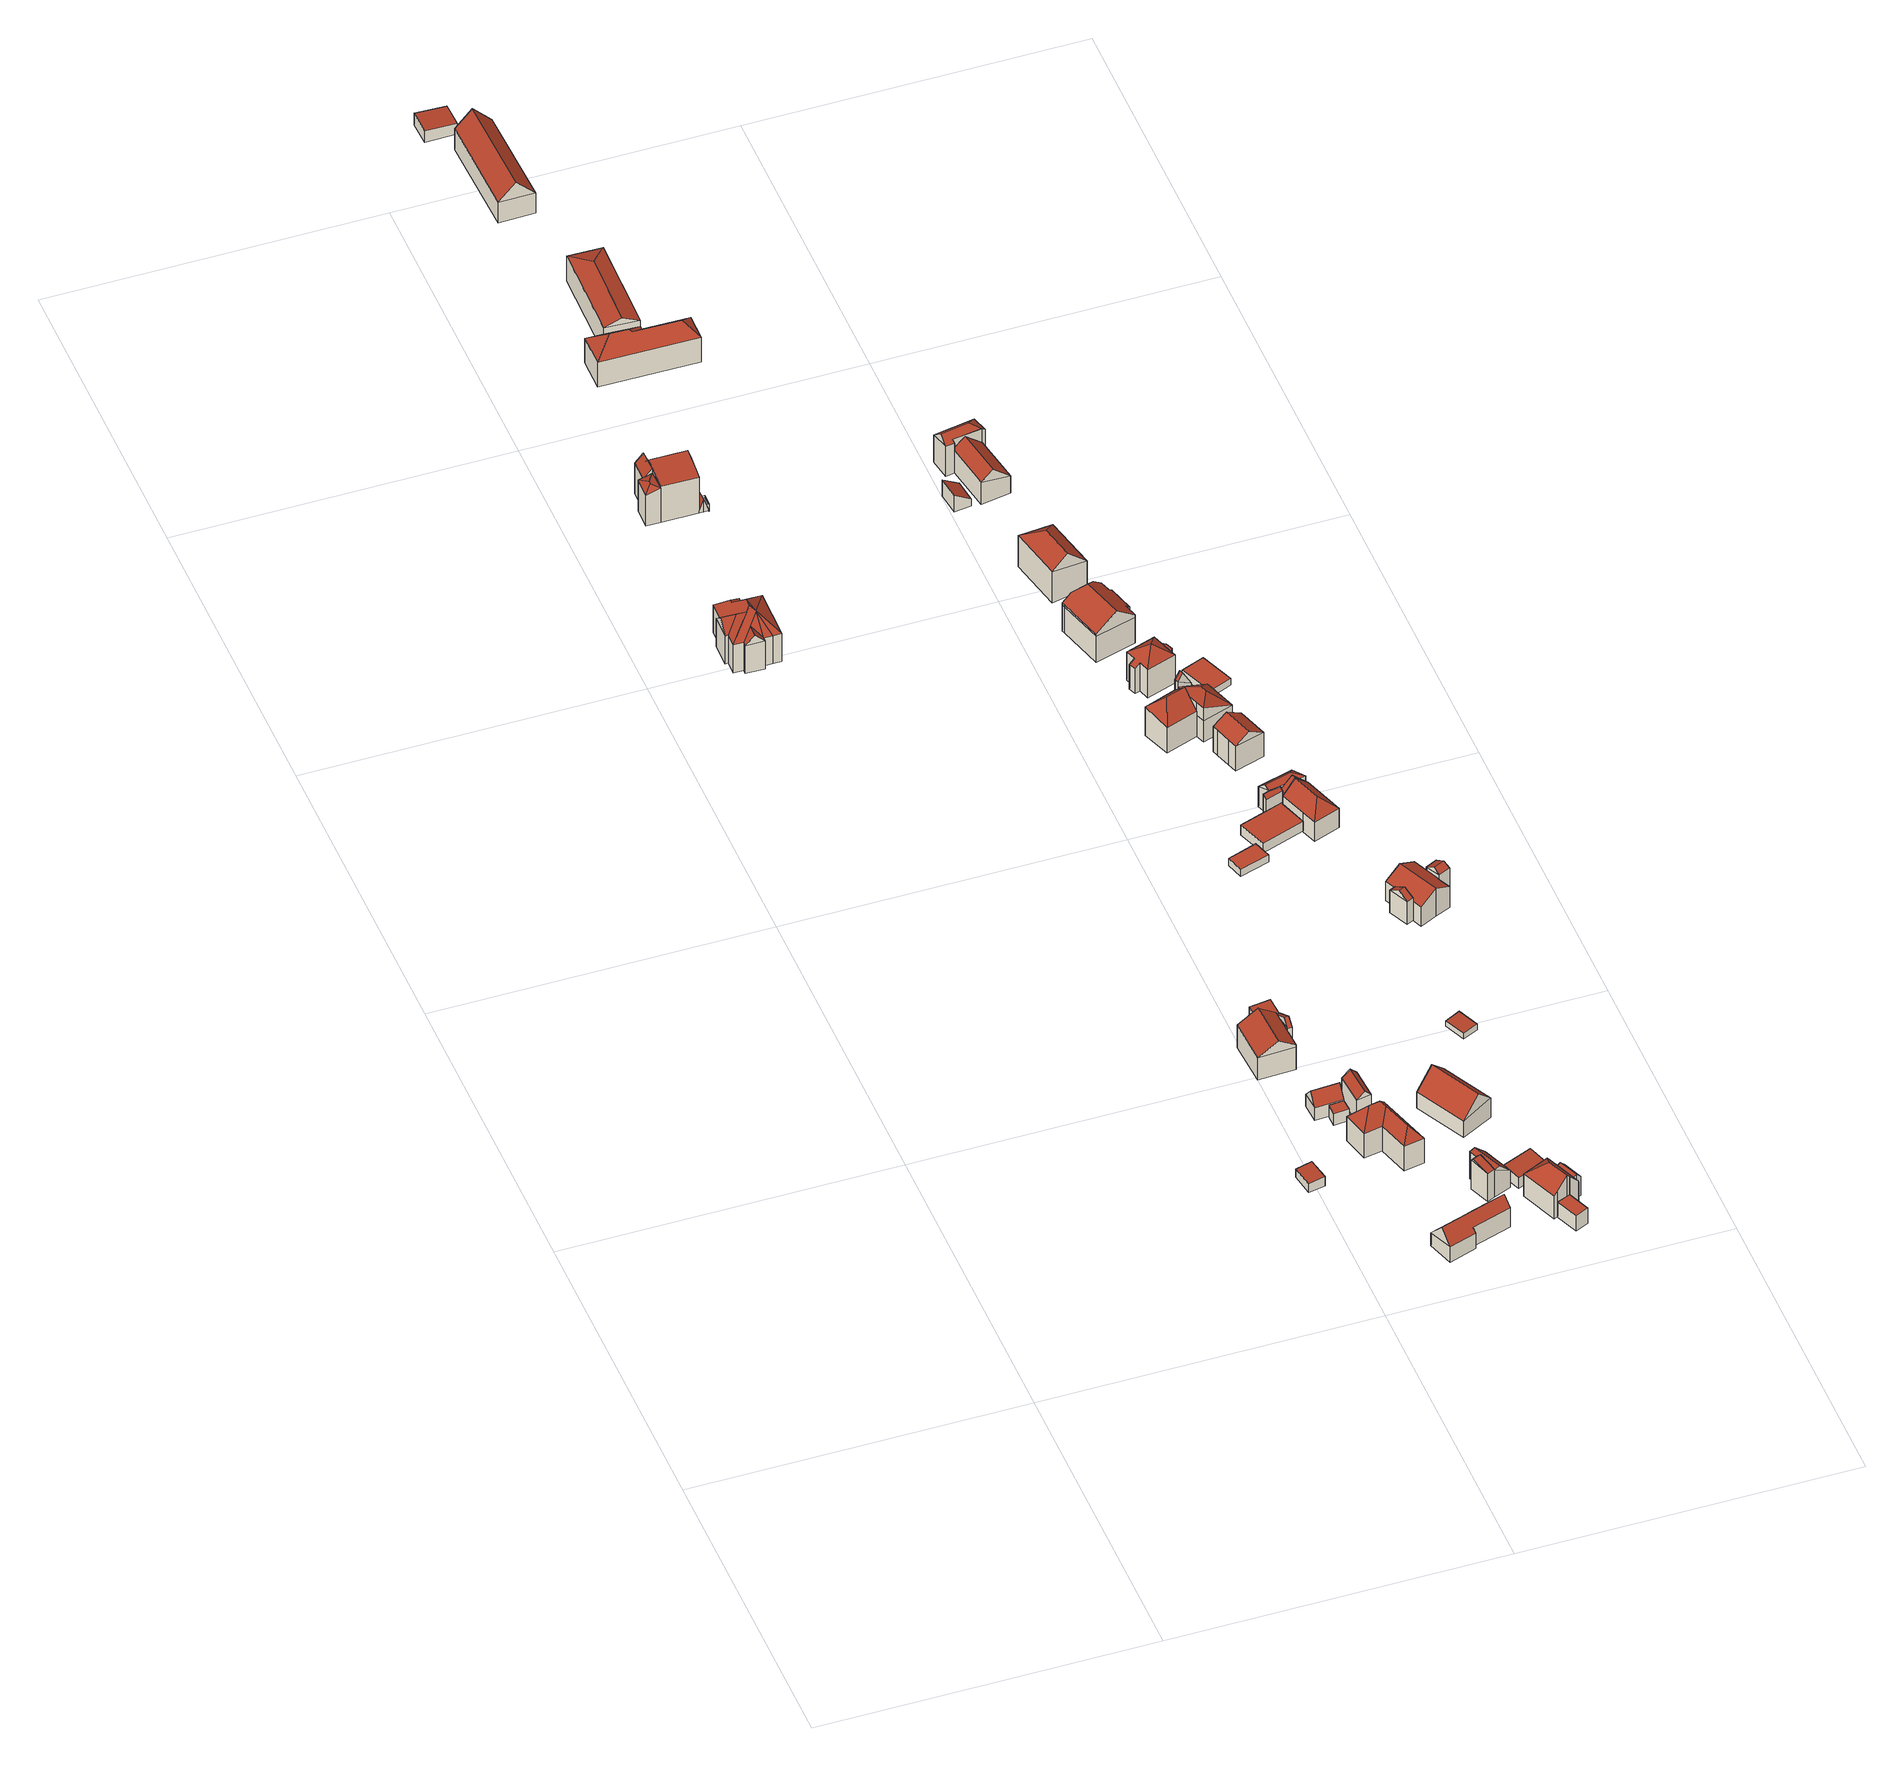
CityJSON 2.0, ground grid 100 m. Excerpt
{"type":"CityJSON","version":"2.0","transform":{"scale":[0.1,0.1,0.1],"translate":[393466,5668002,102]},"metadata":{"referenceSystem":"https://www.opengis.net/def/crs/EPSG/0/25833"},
"CityObjects":{
"building1":{"type":"Building","attributes":{"Dachtyp_tdc":"tdcFreeFormRoof","Gemeindeschluessel":14627140,"Dachneigung":43.82,"QualitaetDacherkennung":17,"Geometrietyp2DReferenz":"3000","function":"31001_9998","roofType":"5000","measuredHeight":16.66},"geometry":[{"type":"MultiSurface","lod":"2","boundaries":[[[0,1,2,3]],[[1,4,5,2]],[[4,6,7,5]],[[6,8,9,7]],[[8,10,11,9]],[[10,12,13,11]],[[12,14,15,13]],[[14,16,17,15]],[[16,18,19,17]],[[18,20,21,19]],[[20,22,23,21]],[[22,24,25,23]],[[24,26,27,25]],[[26,28,29,27]],[[28,30,31,29]],[[30,0,3,31]],[[32,33,30,28]],[[32,28,26]],[[34,35,36,33,32,26,24]],[[37,38,39,34,24,22]],[[37,22,20]],[[38,37,20,18]],[[39,38,18,16]],[[40,35,34,39,16,14]],[[41,42,40,14,12]],[[41,12,10]],[[42,41,10,8]],[[40,6,4]],[[40,8,6]],[[8,40,42]],[[0,4,1]],[[0,40,4]],[[36,40,0]],[[40,36,35]],[[33,36,0,30]],[[3,2,5,7,9,11,13,15,17,19,21,23,25,27,29,31]]],"semantics":{"surfaces":[{"type":"WallSurface"},{"type":"RoofSurface"},{"type":"GroundSurface"}],"values":[0,0,0,0,0,0,0,0,0,0,0,0,0,0,0,0,1,1,1,1,0,1,1,1,1,0,1,1,1,1,1,1,1,1,1,2]}}]},
"building2":{"type":"Building","attributes":{"Dachtyp_tdc":"tdcPolyFlatRoof","Gemeindeschluessel":14627140,"Dachneigung":3.81,"QualitaetDacherkennung":84,"Geometrietyp2DReferenz":"3000","function":"31001_9998","roofType":"2100","measuredHeight":3.35},"geometry":[{"type":"MultiSurface","lod":"2","boundaries":[[[43,44,45,46]],[[44,47,48,45]],[[47,49,50,48]],[[49,43,46,50]],[[49,47,44,43]],[[46,45,48,50]]],"semantics":{"surfaces":[{"type":"WallSurface"},{"type":"RoofSurface"},{"type":"GroundSurface"}],"values":[0,0,0,0,1,2]}}]},
"building3":{"type":"Building","attributes":{"Gemeindeschluessel":14627140,"Geometrietyp2DReferenz":"3000","function":"31001_9998","roofType":"9999"},"children":["building3-1","building3-2","building3-3","building3-4","building3-5"]},
"building3-1":{"type":"BuildingPart","attributes":{"Dachtyp_tdc":"tdcFreeFormRoof","Dachneigung":71.21,"QualitaetDacherkennung":34,"Geometrietyp2DReferenz":"3000","roofType":"5000","measuredHeight":4.27},"parents":["building3"],"geometry":[{"type":"MultiSurface","lod":"2","boundaries":[[[51,52,53,54]],[[52,55,56,53]],[[55,57,58,56]],[[57,59,60,58]],[[59,61,62,60]],[[61,63,64,62]],[[65,51,54,66]],[[61,59,57,55,52,51,67]],[[51,65,67]],[[65,63,61,67]],[[54,53,56,58,60,62,64,66]],[[66,64,63,65]]],"semantics":{"surfaces":[{"type":"WallSurface"},{"type":"RoofSurface"},{"type":"GroundSurface"},{"type":"ClosureSurface"}],"values":[0,0,0,0,0,0,0,1,1,1,2,3]}}]},
"building3-2":{"type":"BuildingPart","attributes":{"Dachtyp_tdc":"tdcPolyFlatRoof","Dachneigung":48.16,"QualitaetDacherkennung":71,"Geometrietyp2DReferenz":"3000","roofType":"2100","measuredHeight":13.98},"parents":["building3"],"geometry":[{"type":"MultiSurface","lod":"2","boundaries":[[[68,69,70,71,72]],[[73,68,72,74]],[[73,75,76,77,78,69,68]],[[72,71,79,80,74]],[[78,70,69]],[[80,79,77,76]],[[79,71,70,78,77]],[[75,81,80,76]],[[73,74,80,81,75]]],"semantics":{"surfaces":[{"type":"WallSurface"},{"type":"RoofSurface"},{"type":"GroundSurface"},{"type":"ClosureSurface"}],"values":[0,0,1,2,0,3,3,0,3]}}]},
"building3-3":{"type":"BuildingPart","attributes":{"Dachtyp_tdc":"tdcHipRoof","Dachneigung":48.05,"QualitaetDacherkennung":47,"Geometrietyp2DReferenz":"3000","roofType":"3200","measuredHeight":13.2},"parents":["building3"],"geometry":[{"type":"MultiSurface","lod":"2","boundaries":[[[81,75,82,83,84]],[[85,86,87]],[[83,85,87,84]],[[86,81,84,87]],[[88,89,74,80,90]],[[85,83,89,88]],[[83,82,73,74,89]],[[86,85,88,90]],[[75,73,82]],[[80,74,73,75,81]],[[80,81,86,90]]],"semantics":{"surfaces":[{"type":"RoofSurface"},{"type":"GroundSurface"},{"type":"WallSurface"},{"type":"ClosureSurface"}],"values":[0,0,0,0,1,2,2,2,2,3,3]}}]},
"building3-4":{"type":"BuildingPart","attributes":{"Dachtyp_tdc":"tdcGableRoof","Dachneigung":49.7,"QualitaetDacherkennung":27,"Geometrietyp2DReferenz":"3000","roofType":"3100","measuredHeight":14.96},"parents":["building3"],"geometry":[{"type":"MultiSurface","lod":"2","boundaries":[[[91,92,93]],[[94,95,96,97,98]],[[95,99,100,96]],[[99,101,65,66,100]],[[102,103,86,90,64,63]],[[70,91,93,71]],[[104,103,102,101,99]],[[99,95,94,91,70,78,104]],[[93,97,96,100,66,64,90,80,79,71]],[[94,98,92,91]],[[98,97,93,92]],[[102,63,65,101]],[[63,64,66,65]],[[77,76,81,86,103,104]],[[79,80,81,76,77]],[[81,80,90,86]],[[78,77,104]],[[79,77,78,70,71]]],"semantics":{"surfaces":[{"type":"WallSurface"},{"type":"RoofSurface"},{"type":"GroundSurface"},{"type":"ClosureSurface"}],"values":[0,0,0,0,0,0,1,1,2,0,3,0,3,0,3,3,0,3]}}]},
"building3-5":{"type":"BuildingPart","attributes":{"Dachtyp_tdc":"tdcPolyFlatRoof","Dachneigung":2.85,"QualitaetDacherkennung":96,"Geometrietyp2DReferenz":"3000","roofType":"2100","measuredHeight":3.26},"parents":["building3"],"geometry":[{"type":"MultiSurface","lod":"2","boundaries":[[[92,105,106,93]],[[105,107,108,106]],[[107,98,97,108]],[[107,105,92,98]],[[97,93,106,108]],[[93,97,98,92]]],"semantics":{"surfaces":[{"type":"WallSurface"},{"type":"RoofSurface"},{"type":"GroundSurface"},{"type":"ClosureSurface"}],"values":[0,0,0,1,2,3]}}]},
"building4":{"type":"Building","attributes":{"Gemeindeschluessel":14627140,"Geometrietyp2DReferenz":"3000","function":"31001_9998","roofType":"9999"},"children":["building4-1","building4-2"]},
"building4-1":{"type":"BuildingPart","attributes":{"Dachtyp_tdc":"tdcGableRoof","Dachneigung":50.96,"QualitaetDacherkennung":70,"Geometrietyp2DReferenz":"3000","roofType":"3100","measuredHeight":8.21},"parents":["building4"],"geometry":[{"type":"MultiSurface","lod":"2","boundaries":[[[109,110,111,112]],[[110,113,114,115,111]],[[116,109,112,117]],[[113,110,118]],[[109,116,119]],[[110,109,119,118]],[[116,113,118,119]],[[112,111,115,120,117]],[[116,117,120,121,114,113]],[[121,120,115,114]]],"semantics":{"surfaces":[{"type":"WallSurface"},{"type":"RoofSurface"},{"type":"GroundSurface"},{"type":"ClosureSurface"}],"values":[0,0,0,0,0,1,1,2,0,3]}}]},
"building4-2":{"type":"BuildingPart","attributes":{"Dachtyp_tdc":"tdcPolyFlatRoof","Dachneigung":0,"QualitaetDacherkennung":71,"Geometrietyp2DReferenz":"3000","roofType":"1000","measuredHeight":4.16},"parents":["building4"],"geometry":[{"type":"MultiSurface","lod":"2","boundaries":[[[114,122,123,115]],[[122,124,125,123]],[[124,121,120,125]],[[121,124,122,114]],[[115,123,125,120]],[[115,120,121,114]]],"semantics":{"surfaces":[{"type":"WallSurface"},{"type":"RoofSurface"},{"type":"GroundSurface"},{"type":"ClosureSurface"}],"values":[0,0,0,1,2,3]}}]},
"building5":{"type":"Building","attributes":{"Gemeindeschluessel":14627140,"Geometrietyp2DReferenz":"3000","function":"31001_9998","roofType":"9999"},"children":["building5-1","building5-2","building5-3"]},
"building5-1":{"type":"BuildingPart","attributes":{"Dachtyp_tdc":"tdcGableRoof","Dachneigung":33.55,"QualitaetDacherkennung":60,"Geometrietyp2DReferenz":"3000","roofType":"3100","measuredHeight":12.13},"parents":["building5"],"geometry":[{"type":"MultiSurface","lod":"2","boundaries":[[[126,127,128,129,130]],[[131,132,133,134]],[[132,135,136,133]],[[135,126,130,136]],[[135,137,138,126]],[[139,140,141,142,143,138,137,144]],[[131,139,144,132]],[[132,144,137,135]],[[127,143,142,145]],[[126,138,143,127]],[[130,129,146,134,133,136]],[[147,128,127,145,148]],[[146,129,128,147]],[[149,148,145,150]],[[134,146,147,148,149,131]],[[150,145,142,141]],[[131,149,140,139]],[[149,150,141,140]]],"semantics":{"surfaces":[{"type":"WallSurface"},{"type":"RoofSurface"},{"type":"GroundSurface"},{"type":"ClosureSurface"}],"values":[0,0,0,0,1,1,0,0,0,0,2,0,3,0,3,0,3,3]}}]},
"building5-2":{"type":"BuildingPart","attributes":{"Dachtyp_tdc":"tdcPolyFlatRoof","Dachneigung":4.34,"QualitaetDacherkennung":71,"Geometrietyp2DReferenz":"3000","roofType":"2100","measuredHeight":7.41},"parents":["building5"],"geometry":[{"type":"MultiSurface","lod":"2","boundaries":[[[151,152,153,154]],[[152,155,156,153]],[[128,151,154,129]],[[128,147,155,152,151]],[[154,153,156,146,129]],[[128,129,146,147]],[[147,146,156,155]]],"semantics":{"surfaces":[{"type":"WallSurface"},{"type":"RoofSurface"},{"type":"GroundSurface"},{"type":"ClosureSurface"}],"values":[0,0,0,1,2,3,3]}}]},
"building5-3":{"type":"BuildingPart","attributes":{"Dachtyp_tdc":"tdcGableRoof","Dachneigung":33.34,"QualitaetDacherkennung":68,"Geometrietyp2DReferenz":"3000","roofType":"3100","measuredHeight":11.84},"parents":["building5"],"geometry":[{"type":"MultiSurface","lod":"2","boundaries":[[[157,158,159,156,155]],[[158,160,139,131,134,159]],[[158,157,161]],[[157,148,150,141,162,161]],[[160,158,161,162]],[[146,156,159,134]],[[140,139,160]],[[148,147,146,134,131,149]],[[149,131,139,140]],[[160,162,141,140]],[[149,150,148]],[[140,141,150,149]],[[155,147,148,157]],[[156,146,147,155]]],"semantics":{"surfaces":[{"type":"WallSurface"},{"type":"RoofSurface"},{"type":"GroundSurface"},{"type":"ClosureSurface"}],"values":[0,0,0,1,1,2,0,3,3,0,0,3,0,3]}}]},
"building6":{"type":"Building","attributes":{"Dachtyp_tdc":"tdcFreeFormRoof","Gemeindeschluessel":14627140,"Dachneigung":48.88,"QualitaetDacherkennung":56,"Geometrietyp2DReferenz":"3000","function":"31001_9998","roofType":"5000","measuredHeight":10.03},"geometry":[{"type":"MultiSurface","lod":"2","boundaries":[[[163,164,165,166]],[[164,167,168,165]],[[167,169,170,168]],[[169,171,172,170]],[[171,173,174,172]],[[173,175,176,174]],[[175,177,178,176]],[[177,179,180,178]],[[179,181,182,180]],[[181,163,166,182]],[[177,175,183,184,181,179]],[[173,171,169,167,164,163,184,183]],[[163,181,184]],[[175,173,183]],[[166,165,168,170,172,174,176,178,180,182]]],"semantics":{"surfaces":[{"type":"WallSurface"},{"type":"RoofSurface"},{"type":"GroundSurface"}],"values":[0,0,0,0,0,0,0,0,0,0,1,1,0,0,2]}}]},
"building7":{"type":"Building","attributes":{"Dachtyp_tdc":"tdcFreeFormRoof","Gemeindeschluessel":14627140,"Dachneigung":51.62,"QualitaetDacherkennung":20,"Geometrietyp2DReferenz":"3000","function":"31001_9998","roofType":"5000","measuredHeight":14.06},"geometry":[{"type":"MultiSurface","lod":"2","boundaries":[[[185,186,187,188]],[[186,189,190,187]],[[189,191,192,190]],[[191,193,194,192]],[[193,195,196,194]],[[195,185,188,196]],[[197,198,199,195,193]],[[200,197,193,191]],[[200,191,189]],[[198,197,200,189,186]],[[199,198,186,185]],[[199,185,195]],[[188,187,190,192,194,196]]],"semantics":{"surfaces":[{"type":"WallSurface"},{"type":"RoofSurface"},{"type":"GroundSurface"}],"values":[0,0,0,0,0,0,1,1,1,1,1,1,2]}}]},
"building8":{"type":"Building","attributes":{"Dachtyp_tdc":"tdcGableRoof","Gemeindeschluessel":14627140,"Dachneigung":42.84,"QualitaetDacherkennung":85,"Geometrietyp2DReferenz":"3000","function":"31001_9998","roofType":"3100","measuredHeight":10.07},"geometry":[{"type":"MultiSurface","lod":"2","boundaries":[[[201,202,203,204]],[[202,205,206,203]],[[205,207,208,206]],[[207,201,204,208]],[[205,202,209]],[[201,207,210]],[[202,201,210,209]],[[207,205,209,210]],[[204,203,206,208]]],"semantics":{"surfaces":[{"type":"WallSurface"},{"type":"RoofSurface"},{"type":"GroundSurface"}],"values":[0,0,0,0,0,0,1,1,2]}}]},
"building9":{"type":"Building","attributes":{"Dachtyp_tdc":"tdcFreeFormRoof","Gemeindeschluessel":14627140,"Dachneigung":41.84,"QualitaetDacherkennung":44,"Geometrietyp2DReferenz":"3000","function":"31001_9998","roofType":"5000","measuredHeight":13.36},"geometry":[{"type":"MultiSurface","lod":"2","boundaries":[[[211,212,213,214]],[[212,215,216,213]],[[215,217,218,216]],[[217,219,220,218]],[[219,221,222,220]],[[221,223,224,222]],[[223,211,214,224]],[[225,223,221]],[[226,227,228,229,225,221,219]],[[226,219,217]],[[227,226,217,215]],[[228,227,215,212]],[[229,228,212,211]],[[225,229,211,223]],[[214,213,216,218,220,222,224]]],"semantics":{"surfaces":[{"type":"WallSurface"},{"type":"RoofSurface"},{"type":"GroundSurface"}],"values":[0,0,0,0,0,0,0,1,1,1,1,1,1,1,2]}}]},
"building10":{"type":"Building","attributes":{"Dachtyp_tdc":"tdcHipAndGableRoof","Gemeindeschluessel":14627140,"Dachneigung":22.68,"QualitaetDacherkennung":66,"Geometrietyp2DReferenz":"3000","function":"31001_9998","roofType":"5000","measuredHeight":11.24},"geometry":[{"type":"MultiSurface","lod":"2","boundaries":[[[230,231,232,233]],[[231,234,235,232]],[[234,236,237,235]],[[236,230,233,237]],[[234,231,238]],[[230,236,239]],[[231,230,239,238]],[[236,234,238,239]],[[233,232,235,237]]],"semantics":{"surfaces":[{"type":"WallSurface"},{"type":"RoofSurface"},{"type":"GroundSurface"}],"values":[0,0,0,0,1,0,1,1,2]}}]},
"building11":{"type":"Building","attributes":{"Dachtyp_tdc":"tdcGableRoof","Gemeindeschluessel":14627140,"Dachneigung":46.22,"QualitaetDacherkennung":93,"Geometrietyp2DReferenz":"3000","function":"31001_9998","roofType":"3100","measuredHeight":13.04},"geometry":[{"type":"MultiSurface","lod":"2","boundaries":[[[240,241,242,243]],[[241,244,245,242]],[[244,246,247,245]],[[246,240,243,247]],[[244,241,248]],[[240,246,249]],[[241,240,249,248]],[[246,244,248,249]],[[243,242,245,247]]],"semantics":{"surfaces":[{"type":"WallSurface"},{"type":"RoofSurface"},{"type":"GroundSurface"}],"values":[0,0,0,0,0,0,1,1,2]}}]},
"building12":{"type":"Building","attributes":{"Dachtyp_tdc":"tdcPolyFlatRoof","Gemeindeschluessel":14627140,"Dachneigung":2.96,"QualitaetDacherkennung":72,"Geometrietyp2DReferenz":"3000","function":"31001_9998","roofType":"2100","measuredHeight":4.23},"geometry":[{"type":"MultiSurface","lod":"2","boundaries":[[[250,251,252,253]],[[251,254,255,252]],[[254,256,257,255]],[[256,250,253,257]],[[256,254,251,250]],[[253,252,255,257]]],"semantics":{"surfaces":[{"type":"WallSurface"},{"type":"RoofSurface"},{"type":"GroundSurface"}],"values":[0,0,0,0,1,2]}}]},
"building13":{"type":"Building","attributes":{"Gemeindeschluessel":14627140,"Geometrietyp2DReferenz":"3000","function":"31001_9998","roofType":"9999"},"children":["building13-1","building13-2"]},
"building13-1":{"type":"BuildingPart","attributes":{"Dachtyp_tdc":"tdcGableRoof","Dachneigung":45.52,"QualitaetDacherkennung":55,"Geometrietyp2DReferenz":"3000","roofType":"3100","measuredHeight":10.18},"parents":["building13"],"geometry":[{"type":"MultiSurface","lod":"2","boundaries":[[[258,259,260,261]],[[259,262,263,260]],[[262,264,265,263]],[[259,258,266]],[[264,262,267]],[[258,268,264,267,266]],[[262,259,266,267]],[[265,269,261,260,263]],[[258,261,269,268]],[[268,269,265,264]]],"semantics":{"surfaces":[{"type":"WallSurface"},{"type":"RoofSurface"},{"type":"GroundSurface"},{"type":"ClosureSurface"}],"values":[0,0,0,0,0,1,1,2,0,3]}}]},
"building13-2":{"type":"BuildingPart","attributes":{"Dachtyp_tdc":"tdcGableRoof","Dachneigung":15.47,"QualitaetDacherkennung":14,"Geometrietyp2DReferenz":"3000","roofType":"3100","measuredHeight":11.52},"parents":["building13"],"geometry":[{"type":"MultiSurface","lod":"2","boundaries":[[[270,271,272,265,264]],[[271,273,274,272]],[[273,275,268,269,274]],[[273,271,276]],[[270,275,277]],[[271,270,277,276]],[[275,273,276,277]],[[265,272,274,269]],[[270,264,268,275]],[[264,265,269,268]]],"semantics":{"surfaces":[{"type":"WallSurface"},{"type":"RoofSurface"},{"type":"GroundSurface"},{"type":"ClosureSurface"}],"values":[0,0,0,0,0,1,1,2,0,3]}}]},
"building14":{"type":"Building","attributes":{"Dachtyp_tdc":"tdcGableRoof","Gemeindeschluessel":14627140,"Dachneigung":44.85,"QualitaetDacherkennung":86,"Geometrietyp2DReferenz":"3000","function":"31001_9998","roofType":"3100","measuredHeight":11.64},"geometry":[{"type":"MultiSurface","lod":"2","boundaries":[[[278,279,280,281]],[[279,282,283,280]],[[282,284,285,283]],[[284,278,281,285]],[[282,279,286]],[[278,284,287]],[[279,278,287,286]],[[284,282,286,287]],[[281,280,283,285]]],"semantics":{"surfaces":[{"type":"WallSurface"},{"type":"RoofSurface"},{"type":"GroundSurface"}],"values":[0,0,0,0,0,0,1,1,2]}}]},
"building15":{"type":"Building","attributes":{"Gemeindeschluessel":14627140,"Geometrietyp2DReferenz":"3000","function":"31001_9998","roofType":"9999"},"children":["building15-1","building15-2","building15-3"]},
"building15-1":{"type":"BuildingPart","attributes":{"Dachtyp_tdc":"tdcHipAndGableRoof","Dachneigung":45.43,"QualitaetDacherkennung":68,"Geometrietyp2DReferenz":"3000","roofType":"5000","measuredHeight":12.83},"parents":["building15"],"geometry":[{"type":"MultiSurface","lod":"2","boundaries":[[[288,289,290,291,292]],[[293,294,295]],[[293,296,297,294]],[[296,298,299,297]],[[298,300,301,299]],[[300,302,303,304,301]],[[305,288,292,306,307]],[[300,298,308]],[[298,296,293,309,308]],[[309,289,288,305,302,300,308]],[[292,291,310,294,297,299,301,304,306]],[[311,290,289,309]],[[310,291,290,311]],[[293,295,311,309]],[[310,311,295,294]],[[307,303,302,305]],[[307,306,304,303]]],"semantics":{"surfaces":[{"type":"WallSurface"},{"type":"RoofSurface"},{"type":"GroundSurface"},{"type":"ClosureSurface"}],"values":[0,0,0,0,0,0,0,1,1,1,2,0,3,0,3,0,3]}}]},
"building15-2":{"type":"BuildingPart","attributes":{"Dachtyp_tdc":"tdcGableRoof","Dachneigung":46.55,"QualitaetDacherkennung":33,"Geometrietyp2DReferenz":"3000","roofType":"3100","measuredHeight":8.51},"parents":["building15"],"geometry":[{"type":"MultiSurface","lod":"2","boundaries":[[[303,312,313,304]],[[312,314,315,313]],[[314,316,317,315]],[[316,318,319,317]],[[318,320,321,319]],[[320,322,323,321]],[[322,307,306,323]],[[318,316,314,312]],[[312,303,307,322,320,318]],[[306,304,313,315,317,319,321,323]],[[304,306,307,303]]],"semantics":{"surfaces":[{"type":"WallSurface"},{"type":"RoofSurface"},{"type":"GroundSurface"},{"type":"ClosureSurface"}],"values":[0,0,0,0,0,0,0,1,1,2,3]}}]},
"building15-3":{"type":"BuildingPart","attributes":{"Dachtyp_tdc":"tdcPolyFlatRoof","Dachneigung":0,"QualitaetDacherkennung":55,"Geometrietyp2DReferenz":"3000","roofType":"1000","measuredHeight":5.52},"parents":["building15"],"geometry":[{"type":"MultiSurface","lod":"2","boundaries":[[[290,324,325,291]],[[324,326,327,325]],[[326,295,294,327]],[[295,326,324,290,311]],[[291,325,327,294,310]],[[291,310,311,290]],[[310,294,295,311]]],"semantics":{"surfaces":[{"type":"WallSurface"},{"type":"RoofSurface"},{"type":"GroundSurface"},{"type":"ClosureSurface"}],"values":[0,0,0,1,2,3,3]}}]},
"building16":{"type":"Building","attributes":{"Dachtyp_tdc":"tdcPolyFlatRoof","Gemeindeschluessel":14627140,"Dachneigung":5.62,"QualitaetDacherkennung":79,"Geometrietyp2DReferenz":"3000","function":"31001_9998","roofType":"2100","measuredHeight":4.25},"geometry":[{"type":"MultiSurface","lod":"2","boundaries":[[[328,329,330,331]],[[329,332,333,330]],[[332,334,335,333]],[[334,328,331,335]],[[334,332,329,328]],[[331,330,333,335]]],"semantics":{"surfaces":[{"type":"WallSurface"},{"type":"RoofSurface"},{"type":"GroundSurface"}],"values":[0,0,0,0,1,2]}}]},
"building17":{"type":"Building","attributes":{"Dachtyp_tdc":"tdcPolyFlatRoof","Gemeindeschluessel":14627140,"Dachneigung":0,"QualitaetDacherkennung":66,"Geometrietyp2DReferenz":"3000","function":"31001_9998","roofType":"1000","measuredHeight":2.56},"geometry":[{"type":"MultiSurface","lod":"2","boundaries":[[[336,337,338,339]],[[337,340,341,338]],[[340,342,343,341]],[[342,336,339,343]],[[342,340,337,336]],[[339,338,341,343]]],"semantics":{"surfaces":[{"type":"WallSurface"},{"type":"RoofSurface"},{"type":"GroundSurface"}],"values":[0,0,0,0,1,2]}}]},
"building18":{"type":"Building","attributes":{"Dachtyp_tdc":"tdcPolyFlatRoof","Gemeindeschluessel":14627140,"Dachneigung":3.35,"QualitaetDacherkennung":84,"Geometrietyp2DReferenz":"3000","function":"31001_9998","roofType":"2100","measuredHeight":2.21},"geometry":[{"type":"MultiSurface","lod":"2","boundaries":[[[344,345,346,347]],[[345,348,349,346]],[[348,350,351,349]],[[350,344,347,351]],[[350,348,345,344]],[[347,346,349,351]]],"semantics":{"surfaces":[{"type":"WallSurface"},{"type":"RoofSurface"},{"type":"GroundSurface"}],"values":[0,0,0,0,1,2]}}]},
"building19":{"type":"Building","attributes":{"Gemeindeschluessel":14627140,"Geometrietyp2DReferenz":"3000","function":"31001_9998","roofType":"9999"},"children":["building19-1","building19-2"]},
"building19-1":{"type":"BuildingPart","attributes":{"Dachtyp_tdc":"tdcPolyFlatRoof","Dachneigung":36.41,"QualitaetDacherkennung":26,"Geometrietyp2DReferenz":"3000","roofType":"2100","measuredHeight":8.65},"parents":["building19"],"geometry":[{"type":"MultiSurface","lod":"2","boundaries":[[[352,353,354,355]],[[353,356,357,354]],[[356,358,359,360,357]],[[361,352,355,362,363]],[[361,358,356,353,352]],[[355,354,357,360,362]],[[363,359,358,361]],[[363,362,360,359]]],"semantics":{"surfaces":[{"type":"WallSurface"},{"type":"RoofSurface"},{"type":"GroundSurface"},{"type":"ClosureSurface"}],"values":[0,0,0,0,1,2,0,3]}}]},
"building19-2":{"type":"BuildingPart","attributes":{"Dachtyp_tdc":"tdcPolyFlatRoof","Dachneigung":0,"QualitaetDacherkennung":57,"Geometrietyp2DReferenz":"3000","roofType":"1000","measuredHeight":3.62},"parents":["building19"],"geometry":[{"type":"MultiSurface","lod":"2","boundaries":[[[364,365,366,367]],[[365,363,362,366]],[[359,368,369,360]],[[368,370,371,369]],[[370,372,373,371]],[[372,364,367,373]],[[372,370,368,359,363,365,364]],[[367,366,362,360,369,371,373]],[[360,362,363,359]]],"semantics":{"surfaces":[{"type":"WallSurface"},{"type":"RoofSurface"},{"type":"GroundSurface"},{"type":"ClosureSurface"}],"values":[0,0,0,0,0,0,1,2,3]}}]},
"building20":{"type":"Building","attributes":{"Gemeindeschluessel":14627140,"Geometrietyp2DReferenz":"3000","function":"31001_9998","roofType":"9999"},"children":["building20-1","building20-2","building20-3","building20-4"]},
"building20-1":{"type":"BuildingPart","attributes":{"Dachtyp_tdc":"tdcHipRoof","Dachneigung":43.8,"QualitaetDacherkennung":28,"Geometrietyp2DReferenz":"3000","roofType":"3200","measuredHeight":13.18},"parents":["building20"],"geometry":[{"type":"MultiSurface","lod":"2","boundaries":[[[374,375,376,377,378]],[[375,379,380,376]],[[379,381,382,380]],[[383,384,385,386]],[[384,387,388,385]],[[387,389,390,391,388]],[[392,393,394]],[[384,395,396,397]],[[398,399,384,397,394,393,400]],[[396,401,402,403,392,394,397]],[[387,399,398,389]],[[389,398,400,374]],[[384,399,387]],[[383,395,384]],[[375,393,392,379]],[[374,400,393,375]],[[379,392,403,404,381]],[[377,376,380,382,405,386,385,388,391]],[[405,382,381,406]],[[386,405,406,383]],[[378,390,389,374]],[[378,377,391,390]],[[406,407,408,396,395,383]],[[396,408,401]],[[402,404,403]],[[381,404,407,406]],[[401,408,407,404,402]]],"semantics":{"surfaces":[{"type":"WallSurface"},{"type":"RoofSurface"},{"type":"GroundSurface"},{"type":"ClosureSurface"}],"values":[0,0,0,0,0,0,1,1,1,1,0,0,0,0,0,0,0,2,3,3,0,3,3,0,0,3,3]}}]},
"building20-2":{"type":"BuildingPart","attributes":{"Dachtyp_tdc":"tdcGableRoof","Dachneigung":61.24,"QualitaetDacherkennung":26,"Geometrietyp2DReferenz":"3000","roofType":"3100","measuredHeight":16.5},"parents":["building20"],"geometry":[{"type":"MultiSurface","lod":"2","boundaries":[[[409,410,395,383,386,411]],[[412,409,411,413,414]],[[415,410,416]],[[409,412,417]],[[410,409,417,416]],[[412,415,416,417]],[[411,386,405,413]],[[396,395,410,415]],[[406,405,386,383]],[[406,383,395,396,408,407]],[[412,414,408,396,415]],[[406,407,414,413,405]],[[414,407,408]]],"semantics":{"surfaces":[{"type":"WallSurface"},{"type":"RoofSurface"},{"type":"GroundSurface"},{"type":"ClosureSurface"}],"values":[0,0,0,0,1,1,2,0,3,3,0,3,3]}}]},
"building20-3":{"type":"BuildingPart","attributes":{"Dachtyp_tdc":"tdcHipAndGableRoof","Dachneigung":44.51,"QualitaetDacherkennung":73,"Geometrietyp2DReferenz":"3000","roofType":"5000","measuredHeight":14.15},"parents":["building20"],"geometry":[{"type":"MultiSurface","lod":"2","boundaries":[[[404,418,419,382,381]],[[418,420,421,419]],[[420,414,413,421]],[[420,418,422]],[[418,404,402,423,422]],[[414,420,422,423,401,408]],[[382,419,421,413,405]],[[381,382,405,406]],[[404,381,406,407]],[[407,406,405,413,414]],[[401,423,402]],[[407,408,401,402,404]],[[414,408,407]]],"semantics":{"surfaces":[{"type":"WallSurface"},{"type":"RoofSurface"},{"type":"GroundSurface"},{"type":"ClosureSurface"}],"values":[0,0,0,1,1,1,2,3,3,3,0,3,3]}}]},
"building20-4":{"type":"BuildingPart","attributes":{"Dachtyp_tdc":"tdcPolyFlatRoof","Dachneigung":22.75,"QualitaetDacherkennung":36,"Geometrietyp2DReferenz":"3000","roofType":"2100","measuredHeight":2.09},"parents":["building20"],"geometry":[{"type":"MultiSurface","lod":"2","boundaries":[[[390,424,425,391]],[[424,426,427,425]],[[426,378,377,427]],[[378,426,424,390]],[[391,425,427,377]],[[391,377,378,390]]],"semantics":{"surfaces":[{"type":"WallSurface"},{"type":"RoofSurface"},{"type":"GroundSurface"},{"type":"ClosureSurface"}],"values":[0,0,0,1,2,3]}}]},
"building21":{"type":"Building","attributes":{"Gemeindeschluessel":14627140,"Geometrietyp2DReferenz":"3000","function":"31001_9998","roofType":"9999"},"children":["building21-1","building21-2"]},
"building21-1":{"type":"BuildingPart","attributes":{"Dachtyp_tdc":"tdcGableRoof","Dachneigung":44.62,"QualitaetDacherkennung":55,"Geometrietyp2DReferenz":"3000","roofType":"3100","measuredHeight":10.96},"parents":["building21"],"geometry":[{"type":"MultiSurface","lod":"2","boundaries":[[[428,429,430,431]],[[429,432,433,430]],[[432,434,435,433]],[[432,429,436]],[[429,428,437,438,436]],[[434,432,436,438,439]],[[431,430,433,435]],[[428,431,435,434]],[[439,438,437]],[[434,439,437,428]]],"semantics":{"surfaces":[{"type":"WallSurface"},{"type":"RoofSurface"},{"type":"GroundSurface"},{"type":"ClosureSurface"}],"values":[0,0,0,0,1,1,2,3,0,3]}}]},
"building21-2":{"type":"BuildingPart","attributes":{"Dachtyp_tdc":"tdcHipAndGableRoof","Dachneigung":42.69,"QualitaetDacherkennung":35,"Geometrietyp2DReferenz":"3000","roofType":"5000","measuredHeight":9.84},"parents":["building21"],"geometry":[{"type":"MultiSurface","lod":"2","boundaries":[[[440,441,442,443]],[[441,444,428,431,442]],[[445,440,443,446]],[[444,441,447]],[[440,445,448]],[[441,440,448,447]],[[445,439,437,444,447,448]],[[443,442,431,435,446]],[[446,435,434,439,445]],[[428,444,437]],[[435,431,428,434]],[[434,428,437,439]]],"semantics":{"surfaces":[{"type":"WallSurface"},{"type":"RoofSurface"},{"type":"GroundSurface"},{"type":"ClosureSurface"}],"values":[0,0,0,1,0,1,1,2,0,0,3,3]}}]},
"building22":{"type":"Building","attributes":{"Dachtyp_tdc":"tdcFreeFormRoof","Gemeindeschluessel":14627140,"Dachneigung":37.19,"QualitaetDacherkennung":59,"Geometrietyp2DReferenz":"3000","function":"31001_9998","roofType":"5000","measuredHeight":14.99},"geometry":[{"type":"MultiSurface","lod":"2","boundaries":[[[449,450,451,452]],[[450,453,454,451]],[[453,455,456,454]],[[455,457,458,456]],[[457,459,460,458]],[[459,461,462,460]],[[461,463,464,462]],[[463,465,466,464]],[[465,449,452,466]],[[467,468,469]],[[468,470,471,472,473,469]],[[474,453,450,475,476,467,469,473,477]],[[455,474,477,457]],[[457,477,473,472,459]],[[463,470,468,467,476,465]],[[465,476,475,449]],[[449,475,450]],[[453,474,455]],[[459,472,471,461]],[[461,471,470,463]],[[452,451,454,456,458,460,462,464,466]]],"semantics":{"surfaces":[{"type":"WallSurface"},{"type":"RoofSurface"},{"type":"GroundSurface"}],"values":[0,0,0,0,0,0,0,0,0,1,1,1,0,0,0,0,0,0,0,0,2]}}]},
"building23":{"type":"Building","attributes":{"Dachtyp_tdc":"tdcHipAndGableRoof","Gemeindeschluessel":14627140,"Dachneigung":43.23,"QualitaetDacherkennung":71,"Geometrietyp2DReferenz":"3000","function":"31001_9998","roofType":"5000","measuredHeight":10.87},"geometry":[{"type":"MultiSurface","lod":"2","boundaries":[[[478,479,480,481]],[[479,482,483,480]],[[482,484,485,483]],[[484,486,487,485]],[[486,488,489,487]],[[488,490,491,489]],[[490,478,481,491]],[[486,484,492]],[[484,482,479,492]],[[479,478,490,488,486,492]],[[481,480,483,485,487,489,491]]],"semantics":{"surfaces":[{"type":"WallSurface"},{"type":"RoofSurface"},{"type":"GroundSurface"}],"values":[0,0,0,0,0,0,0,1,1,1,2]}}]},
"building24":{"type":"Building","attributes":{"Dachtyp_tdc":"tdcPolyFlatRoof","Gemeindeschluessel":14627140,"Dachneigung":33.6,"QualitaetDacherkennung":63,"Geometrietyp2DReferenz":"3000","function":"31001_9998","roofType":"2100","measuredHeight":5.98},"geometry":[{"type":"MultiSurface","lod":"2","boundaries":[[[493,494,495,496]],[[494,497,498,495]],[[497,499,500,498]],[[499,493,496,500]],[[499,497,494,493]],[[496,495,498,500]]],"semantics":{"surfaces":[{"type":"WallSurface"},{"type":"RoofSurface"},{"type":"GroundSurface"}],"values":[0,0,0,0,1,2]}}]},
"building25":{"type":"Building","attributes":{"Gemeindeschluessel":14627140,"Geometrietyp2DReferenz":"3000","function":"31001_9998","roofType":"9999"},"children":["building25-1","building25-2"]},
"building25-1":{"type":"BuildingPart","attributes":{"Dachtyp_tdc":"tdcPolyFlatRoof","Dachneigung":0,"QualitaetDacherkennung":50,"Geometrietyp2DReferenz":"3000","roofType":"1000","measuredHeight":6.54},"parents":["building25"],"geometry":[{"type":"MultiSurface","lod":"2","boundaries":[[[501,502,503,504]],[[502,505,506,503]],[[505,507,508,506]],[[507,509,510,508]],[[509,511,512,510]],[[509,507,505,502,501,511]],[[512,504,503,506,508,510]],[[504,512,511,501]]],"semantics":{"surfaces":[{"type":"WallSurface"},{"type":"RoofSurface"},{"type":"GroundSurface"},{"type":"ClosureSurface"}],"values":[0,0,0,0,0,1,2,3]}}]},
"building25-2":{"type":"BuildingPart","attributes":{"Dachtyp_tdc":"tdcTentRoof","Dachneigung":36.14,"QualitaetDacherkennung":83,"Geometrietyp2DReferenz":"3000","roofType":"3500","measuredHeight":13.57},"parents":["building25"],"geometry":[{"type":"MultiSurface","lod":"2","boundaries":[[[513,514,515,516]],[[514,517,518,515]],[[517,519,501,504,518]],[[520,521,522,512,511]],[[521,523,524,522]],[[523,525,526,524]],[[525,527,528,526]],[[527,513,516,528]],[[519,517,529]],[[521,520,519,529]],[[523,521,529]],[[517,514,513,527,525,523,529]],[[516,515,518,504,512,522,524,526,528]],[[511,501,519,520]],[[511,512,504,501]]],"semantics":{"surfaces":[{"type":"WallSurface"},{"type":"RoofSurface"},{"type":"GroundSurface"},{"type":"ClosureSurface"}],"values":[0,0,0,0,0,0,0,0,1,1,1,1,2,0,3]}}]},
"building26":{"type":"Building","attributes":{"Dachtyp_tdc":"tdcFreeFormRoof","Gemeindeschluessel":14627140,"Dachneigung":32.6,"QualitaetDacherkennung":76,"Geometrietyp2DReferenz":"3000","function":"31001_9998","roofType":"5000","measuredHeight":11.83},"geometry":[{"type":"MultiSurface","lod":"2","boundaries":[[[530,531,532,533]],[[531,534,535,532]],[[534,536,537,535]],[[536,538,539,537]],[[538,540,541,539]],[[540,530,533,541]],[[542,534,531,543]],[[536,542,543,530,540,538]],[[536,534,542]],[[531,530,543]],[[533,532,535,537,539,541]]],"semantics":{"surfaces":[{"type":"WallSurface"},{"type":"RoofSurface"},{"type":"GroundSurface"}],"values":[0,0,0,0,0,0,1,1,0,0,2]}}]},
"building27":{"type":"Building","attributes":{"Dachtyp_tdc":"tdcHipAndGableRoof","Gemeindeschluessel":14627140,"Dachneigung":43.46,"QualitaetDacherkennung":46,"Geometrietyp2DReferenz":"3000","function":"31001_9998","roofType":"5000","measuredHeight":15.71},"geometry":[{"type":"MultiSurface","lod":"2","boundaries":[[[544,545,546,547]],[[545,548,549,546]],[[548,550,551,549]],[[550,544,547,551]],[[548,545,552]],[[544,550,553]],[[545,544,553,552]],[[550,548,552,553]],[[547,546,549,551]]],"semantics":{"surfaces":[{"type":"WallSurface"},{"type":"RoofSurface"},{"type":"GroundSurface"}],"values":[0,0,0,0,1,0,1,1,2]}}]},
"building28":{"type":"Building","attributes":{"Gemeindeschluessel":14627140,"Geometrietyp2DReferenz":"3000","function":"31001_9998","roofType":"9999"},"children":["building28-1","building28-2","building28-3"]},
"building28-1":{"type":"BuildingPart","attributes":{"Dachtyp_tdc":"tdcGableRoof","Dachneigung":31.3,"QualitaetDacherkennung":42,"Geometrietyp2DReferenz":"3000","roofType":"3100","measuredHeight":10.12},"parents":["building28"],"geometry":[{"type":"MultiSurface","lod":"2","boundaries":[[[554,555,556,557,558]],[[559,560,561,562,563]],[[560,554,558,561]],[[559,555,564]],[[554,560,565]],[[555,554,565,564]],[[560,559,564,565]],[[558,557,562,561]],[[559,563,556,555]],[[563,562,557,556]]],"semantics":{"surfaces":[{"type":"WallSurface"},{"type":"RoofSurface"},{"type":"GroundSurface"},{"type":"ClosureSurface"}],"values":[0,0,0,0,0,1,1,2,0,3]}}]},
"building28-2":{"type":"BuildingPart","attributes":{"Dachtyp_tdc":"tdcGableRoof","Dachneigung":30.84,"QualitaetDacherkennung":68,"Geometrietyp2DReferenz":"3000","roofType":"3100","measuredHeight":10.13},"parents":["building28"],"geometry":[{"type":"MultiSurface","lod":"2","boundaries":[[[566,567,568,569,570]],[[567,571,572,568]],[[571,573,574,575,572]],[[571,567,576]],[[566,573,577]],[[567,566,577,576]],[[573,571,576,577]],[[569,568,572,575]],[[570,574,573,566]],[[570,569,575,574]]],"semantics":{"surfaces":[{"type":"WallSurface"},{"type":"RoofSurface"},{"type":"GroundSurface"},{"type":"ClosureSurface"}],"values":[0,0,0,0,0,1,1,2,0,3]}}]},
"building28-3":{"type":"BuildingPart","attributes":{"Dachtyp_tdc":"tdcGableRoof","Dachneigung":28.29,"QualitaetDacherkennung":48,"Geometrietyp2DReferenz":"3000","roofType":"3100","measuredHeight":9.94},"parents":["building28"],"geometry":[{"type":"MultiSurface","lod":"2","boundaries":[[[556,578,579,557]],[[578,580,581,579]],[[580,582,583,581]],[[582,584,585,583]],[[584,570,569,585]],[[574,586,587,575]],[[586,588,589,587]],[[588,590,591,589]],[[590,592,593,591]],[[592,563,562,593]],[[590,588,586,574,570,584,582]],[[582,580,578,556,563,592,590]],[[557,579,581,583,585,569,575,587,589,591,593,562]],[[574,575,569,570]],[[557,562,563,556]]],"semantics":{"surfaces":[{"type":"WallSurface"},{"type":"RoofSurface"},{"type":"GroundSurface"},{"type":"ClosureSurface"}],"values":[0,0,0,0,0,0,0,0,0,0,1,1,2,3,3]}}]},
"building29":{"type":"Building","attributes":{"Dachtyp_tdc":"tdcFreeFormRoof","Gemeindeschluessel":14627140,"Dachneigung":41.02,"QualitaetDacherkennung":81,"Geometrietyp2DReferenz":"3000","function":"31001_9998","roofType":"5000","measuredHeight":10.91},"geometry":[{"type":"MultiSurface","lod":"2","boundaries":[[[594,595,596,597]],[[595,598,599,596]],[[598,600,601,599]],[[600,602,603,601]],[[602,594,597,603]],[[600,604,605,594,602]],[[604,598,595,605]],[[595,594,605]],[[600,598,604]],[[597,596,599,601,603]]],"semantics":{"surfaces":[{"type":"WallSurface"},{"type":"RoofSurface"},{"type":"GroundSurface"}],"values":[0,0,0,0,0,1,1,0,0,2]}}]},
"building30":{"type":"Building","attributes":{"Dachtyp_tdc":"tdcFreeFormRoof","Gemeindeschluessel":14627140,"Dachneigung":41.65,"QualitaetDacherkennung":63,"Geometrietyp2DReferenz":"3000","function":"31001_9998","roofType":"5000","measuredHeight":13.23},"geometry":[{"type":"MultiSurface","lod":"2","boundaries":[[[606,607,608,609]],[[607,610,611,608]],[[610,612,613,611]],[[612,614,615,613]],[[614,616,617,615]],[[616,618,619,617]],[[618,606,609,619]],[[607,606,618,620,621]],[[620,618,616,622]],[[610,621,620,622,614,612]],[[610,607,621]],[[616,614,622]],[[609,608,611,613,615,617,619]]],"semantics":{"surfaces":[{"type":"WallSurface"},{"type":"RoofSurface"},{"type":"GroundSurface"}],"values":[0,0,0,0,0,0,0,1,1,1,0,0,2]}}]},
"building31":{"type":"Building","attributes":{"Dachtyp_tdc":"tdcPolyFlatRoof","Gemeindeschluessel":14627140,"Dachneigung":0,"QualitaetDacherkennung":50,"Geometrietyp2DReferenz":"3000","function":"31001_9998","roofType":"1000","measuredHeight":2.51},"geometry":[{"type":"MultiSurface","lod":"2","boundaries":[[[623,624,625,626]],[[624,627,628,625]],[[627,629,630,628]],[[629,623,626,630]],[[629,627,624,623]],[[626,625,628,630]]],"semantics":{"surfaces":[{"type":"WallSurface"},{"type":"RoofSurface"},{"type":"GroundSurface"}],"values":[0,0,0,0,1,2]}}]}
},
"vertices":[
[181,2602,627],[178,2474,627],[178,2474,526],[181,2602,526],[178,2442,627],[178,2442,526],[154,2442,627],[154,2442,526],[127,2443,627],[127,2443,526],[127,2430,627],[127,2430,526],[70,2431,627],[70,2431,526],[70,2444,627],[70,2444,526],[41,2445,627],[41,2445,526],[42,2486,627],[42,2486,526],[32,2485,627],[32,2485,526],[34,2558,627],[34,2558,526],[44,2558,627],[44,2558,526],[45,2612,627],[45,2612,526],[119,2611,627],[119,2611,526],[119,2603,627],[119,2603,526],[82,2578,663],[81,2567,663],[100,2500,681],[111,2511,692],[112,2535,692],[33,2522,662],[77,2522,661],[99,2500,681],[125,2497,679],[98,2431,655],[99,2472,655],
[861,317,304],[910,326,308],[910,326,274],[861,317,274],[922,257,308],[922,257,274],[873,248,304],[873,248,274],
[210,3158,502],[221,3158,468],[221,3158,497],[210,3158,497],[221,3122,469],[221,3122,497],[210,3122,502],[210,3122,497],[210,3098,502],[210,3098,497],[197,3098,539],[197,3098,497],[184,3098,502],[184,3098,497],[184,3158,502],[184,3158,497],[197,3146,539],
[48,3229,608],[73,3229,636],[73,3229,600],[73,3229,497],[48,3229,497],[48,3161,608],[48,3161,497],[55,3161,616],[73,3161,637],[73,3189,636],[73,3197,636],[73,3189,497],[73,3161,497],[73,3161,622],
[48,3161,614],[33,3161,609],[51,3126,629],[32,3099,608],[74,3099,622],[51,3115,629],[32,3099,497],[33,3161,497],[74,3099,497],
[73,3258,565],[73,3258,528],[73,3258,497],[115,3257,565],[184,3257,565],[184,3257,497],[115,3257,497],[115,3257,528],[184,3188,646],[184,3188,497],[184,3158,640],[184,3098,626],[74,3099,626],[73,3189,646],
[73,3291,529],[73,3291,497],[115,3290,529],[115,3290,497],
[1026,690,200],[1110,694,200],[1110,694,158],[1026,690,158],[1113,632,204],[1113,632,200],[1113,632,158],[1029,627,204],[1029,627,158],[1112,661,240],[1028,657,240],[1069,629,158],[1069,629,200],
[1115,595,200],[1115,595,158],[1070,592,200],[1070,592,158],
[926,949,259],[988,952,259],[988,952,247],[988,952,178],[926,949,178],[1041,871,259],[1044,814,259],[1044,814,178],[1041,871,178],[933,809,259],[933,809,178],[994,812,299],[987,952,299],[1041,871,266],[1039,923,266],[1038,943,266],[1037,954,266],[988,952,298],[1044,814,266],[1037,954,259],[1037,954,178],[1037,954,251],[1037,954,258],[1037,952,259],[1037,953,259],
[985,1018,247],[1047,1021,252],[1047,1021,178],[985,1018,178],[1050,955,252],[1050,955,178],
[1050,955,258],[1054,871,278],[1054,871,178],[1041,871,278],[1053,897,296],[1040,896,296],
[1159,81,180],[1244,109,180],[1244,109,135],[1159,81,135],[1248,96,195],[1248,96,135],[1298,112,196],[1298,112,135],[1292,129,176],[1292,129,135],[1359,150,176],[1359,150,135],[1383,77,203],[1383,77,135],[1264,38,204],[1264,38,135],[1267,28,190],[1267,28,135],[1185,1,190],[1185,1,135],[1375,101,235],[1174,35,235],
[1091,550,220],[1204,570,220],[1204,570,132],[1091,550,132],[1256,396,220],[1256,396,132],[1195,385,220],[1195,385,132],[1167,479,220],[1167,479,132],[1112,469,220],[1112,469,132],[1189,514,258],[1175,523,272],[1143,517,272],[1217,420,259],
[1172,694,231],[1178,597,231],[1178,597,147],[1172,694,147],[1136,595,225],[1136,595,147],[1129,692,225],[1129,692,147],[1161,596,248],[1154,693,248],
[169,3800,544],[272,3795,544],[272,3795,456],[169,3800,456],[272,3784,544],[272,3784,456],[410,3781,544],[410,3781,456],[409,3697,544],[409,3697,456],[115,3700,544],[115,3700,456],[116,3802,544],[116,3802,456],[166,3750,589],[371,3740,582],[229,3742,583],[223,3748,588],[167,3750,589],
[169,3800,566],[174,4101,566],[174,4101,475],[169,3800,475],[278,4099,565],[278,4099,475],[272,3795,566],[272,3795,475],[226,4033,588],[222,3798,588],
[174,4680,561],[184,4367,561],[184,4367,489],[174,4680,489],[76,4364,565],[76,4364,489],[67,4677,565],[67,4677,489],[128,4365,620],[118,4679,620],
[101,4749,510],[7,4747,515],[7,4747,473],[101,4749,473],[5,4822,515],[5,4822,473],[99,4824,510],[99,4824,473],
[1363,335,193],[1414,355,158],[1414,355,95],[1363,335,95],[1451,263,158],[1451,263,95],[1400,242,193],[1400,242,95],[1379,341,197],[1416,249,197],[1375,303,193],[1375,303,95],
[1400,242,195],[1376,232,195],[1376,232,95],[1351,294,201],[1351,294,95],[1375,303,201],[1354,285,210],[1379,295,210],
[1410,511,134],[1332,663,134],[1332,663,77],[1410,511,77],[1427,712,147],[1427,712,77],[1505,560,147],[1505,560,77],[1385,690,194],[1463,538,194],
[1577,148,195],[1578,148,195],[1578,148,130],[1578,148,75],[1577,148,75],[1537,131,166],[1537,131,75],[1537,131,130],[1527,127,156],[1527,127,75],[1481,240,156],[1481,240,75],[1560,272,161],[1560,272,75],[1573,239,161],[1573,239,154],[1573,239,75],[1606,159,161],[1606,159,75],[1606,159,154],[1543,211,203],[1570,145,203],[1570,145,75],[1570,145,130],
[1586,244,160],[1586,244,75],[1601,250,143],[1601,250,75],[1625,190,143],[1625,190,75],[1611,184,160],[1611,184,75],[1600,179,155],[1600,179,75],[1608,160,155],[1608,160,75],
[1605,80,130],[1605,80,75],[1565,63,130],[1565,63,75],
[1545,362,123],[1568,305,117],[1568,305,80],[1545,362,80],[1478,268,117],[1478,268,80],[1455,325,123],[1455,325,80],
[1296,1714,99],[1207,1686,99],[1207,1686,73],[1296,1714,73],[1191,1738,99],[1191,1738,73],[1279,1767,99],[1279,1767,73],
[1599,922,73],[1553,902,70],[1553,902,51],[1599,922,51],[1525,966,70],[1525,966,51],[1571,986,73],[1571,986,51],
[1354,1914,128],[1372,1921,128],[1372,1921,42],[1354,1914,42],[1408,1929,125],[1408,1929,42],[1411,1919,117],[1411,1919,78],[1411,1919,42],[1358,1900,117],[1358,1900,42],[1358,1900,78],
[1306,1783,78],[1275,1872,78],[1275,1872,42],[1306,1783,42],[1414,1912,78],[1414,1912,42],[1408,1910,78],[1408,1910,42],[1436,1828,78],[1436,1828,42],
[1391,2360,95],[1409,2304,95],[1409,2304,19],[1391,2360,19],[1391,2360,40],[1317,2273,95],[1317,2273,19],[1307,2300,95],[1307,2300,19],[1324,2389,95],[1376,2408,95],[1376,2408,19],[1324,2389,19],[1378,2400,95],[1378,2400,19],[1378,2401,95],[1378,2401,40],[1378,2401,19],[1317,2273,143],[1409,2304,97],[1343,2325,151],[1324,2389,121],[1281,2374,143],[1336,2346,151],[1378,2401,96],[1378,2400,96],[1391,2360,96],[1283,2366,143],[1296,2331,143],[1307,2300,143],[1307,2300,110],[1281,2374,19],[1281,2374,95],[1281,2374,121],[1281,2374,135],
[1320,2401,131],[1324,2389,131],[1320,2401,19],[1276,2386,161],[1276,2386,19],[1276,2386,123],[1281,2374,161],[1296,2379,184],[1292,2391,184],
[1210,2265,110],[1210,2265,19],[1179,2351,123],[1179,2351,19],[1232,2328,161],[1290,2348,161],
[1396,2406,32],[1396,2406,19],[1408,2366,32],[1408,2366,19],
[1486,1945,107],[1489,1937,107],[1489,1937,41],[1486,1945,41],[1414,1912,113],[1414,1912,41],[1408,1929,113],[1408,1929,41],[1449,1924,150],[1467,1941,126],[1445,1936,150],[1423,1932,128],
[1358,1962,113],[1467,1999,106],[1467,1999,41],[1358,1962,41],[1486,1945,126],[1372,1921,130],[1372,1921,41],[1448,1957,139],[1368,1935,139],
[1244,2814,119],[1255,2818,119],[1255,2818,26],[1244,2814,26],[1277,2739,119],[1277,2739,26],[1265,2736,119],[1265,2736,26],[1276,2695,119],[1276,2695,26],[1153,2660,119],[1153,2660,26],[1113,2798,119],[1113,2798,26],[1110,2808,119],[1110,2808,26],[1235,2844,119],[1235,2844,26],[1209,2836,149],[1139,2816,149],[1181,2804,176],[1110,2808,127],[1113,2798,127],[1153,2660,127],[1217,2678,176],[1265,2736,129],[1244,2814,128],[1235,2844,128],[1276,2695,129],
[1414,1912,114],[1449,1924,148],[1449,1924,39],[1414,1912,39],[1489,1937,109],[1489,1937,39],[1532,1811,109],[1532,1811,39],[1452,1783,108],[1452,1783,39],[1436,1828,108],[1436,1828,39],[1408,1910,108],[1408,1910,39],[1479,1835,148],
[1047,3343,62],[997,3338,95],[997,3338,36],[1047,3343,36],[989,3407,95],[989,3407,36],[1039,3413,62],[1039,3413,36],
[1296,2602,87],[1318,2609,87],[1318,2609,21],[1296,2602,21],[1330,2602,87],[1330,2602,21],[1339,2579,87],[1339,2579,21],[1332,2566,87],[1332,2566,21],[1310,2558,87],[1310,2558,21],
[1201,2535,111],[1217,2540,123],[1217,2540,21],[1201,2535,21],[1207,2572,122],[1207,2572,21],[1296,2602,122],[1310,2558,123],[1324,2515,123],[1324,2515,21],[1235,2486,123],[1235,2486,21],[1225,2518,123],[1225,2518,21],[1209,2513,111],[1209,2513,21],[1266,2543,157],
[1325,2222,116],[1415,2251,112],[1415,2251,26],[1325,2222,26],[1445,2158,112],[1445,2158,26],[1355,2128,115],[1355,2128,26],[1345,2157,115],[1345,2157,26],[1331,2203,116],[1331,2203,26],[1398,2142,144],[1368,2236,144],
[1125,2925,133],[1089,3092,133],[1089,3092,21],[1125,2925,21],[1196,3115,119],[1196,3115,21],[1232,2948,119],[1232,2948,21],[1149,3039,178],[1172,2935,178],
[1724,1477,120],[1689,1461,120],[1689,1461,105],[1689,1461,32],[1724,1477,32],[1669,1507,116],[1703,1523,116],[1703,1523,32],[1669,1507,32],[1669,1507,105],[1681,1480,133],[1715,1496,133],
[1594,1406,114],[1574,1397,114],[1574,1397,32],[1594,1406,32],[1594,1406,101],[1547,1457,113],[1547,1457,32],[1566,1466,113],[1566,1466,101],[1566,1466,32],[1562,1426,134],[1581,1434,134],
[1686,1460,107],[1686,1460,32],[1704,1421,107],[1704,1421,32],[1658,1401,132],[1658,1401,32],[1607,1377,101],[1607,1377,32],[1569,1467,102],[1569,1467,32],[1552,1505,102],[1552,1505,32],[1601,1527,132],[1601,1527,32],[1650,1549,105],[1650,1549,32],
[1052,3498,107],[1141,3513,90],[1141,3513,28],[1052,3498,28],[1167,3364,90],[1167,3364,28],[1078,3349,107],[1078,3349,28],[1054,3490,107],[1054,3490,28],[1114,3355,137],[1089,3504,137],
[1150,3515,133],[1141,3513,140],[1141,3513,27],[1150,3515,27],[1052,3498,142],[1052,3498,27],[1054,3490,135],[1054,3490,27],[1028,3486,135],[1028,3486,27],[1017,3551,125],[1017,3551,27],[1140,3572,125],[1140,3572,27],[1108,3527,159],[1138,3513,142],[1024,3512,159],
[1468,2477,26],[1399,2449,26],[1399,2449,1],[1468,2477,1],[1357,2552,26],[1357,2552,1],[1427,2580,26],[1427,2580,1]
]}
